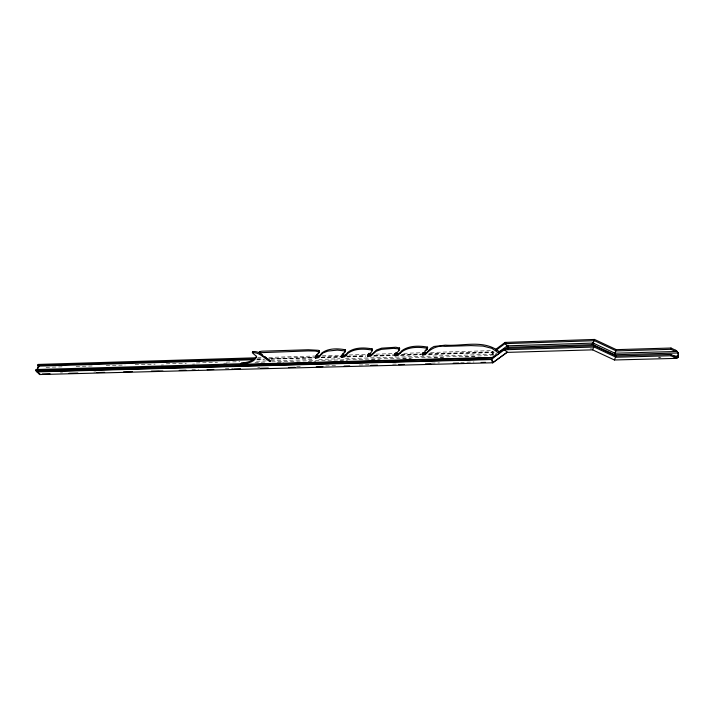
<?xml version="1.0" encoding="UTF-8"?>
<svg xmlns="http://www.w3.org/2000/svg" width="714" height="714" viewBox="0 0 714 714"><rect width="100%" height="100%" fill="white"/><g stroke="black" fill="none" stroke-linecap="round" stroke-linejoin="round"><path stroke-width="0.54" stroke-dasharray="3.57 2.68" d="M491.973 354.965L492.33 351.85L493.901 350.69M495.337 354.224L496.221 353.582M495.784 354.26L496.632 353.635M257.736 357.75L261.083 357.643M268.883 357.411L314.597 356.018M322.398 355.777L340.239 355.233M349.155 354.965L365.88 354.456M375.912 354.144L393.744 353.608M403.785 353.296L421.617 352.761M430.542 352.484L492.972 350.583M256.924 358.874L262.922 358.731M269.169 358.508L314.142 357.187M321.943 356.955L340.382 356.366M347.058 356.17L365.979 355.599M373.77 355.367L393.798 354.769M401.589 354.528L421.617 353.93M428.846 353.751L493.945 351.761L492.187 353.055L492.883 355.099M590.067 348.95L592.227 348.887M257.584 359.267L264.26 359.062M270.945 358.865L314.356 357.571M321.032 357.375L339.962 356.804M346.638 356.607L365.559 356.045M374.466 355.777L393.396 355.215M401.188 354.983L421.224 354.385M429.016 354.153L492.464 352.252L492.33 353.466L496.123 353.35M256.656 359.642L264.448 359.41M271.133 359.204L314.571 357.919M321.255 357.723L340.185 357.161M346.87 356.955L365.8 356.393M373.601 356.161L393.646 355.572M400.331 355.367L421.492 354.742M428.177 354.546L498.247 352.457M46.062 367.326L63.876 366.809M76.121 366.452L93.936 365.934M106.181 365.577L125.102 365.024M135.125 364.738L155.161 364.149M166.3 363.828L186.336 363.248M196.359 362.953L217.511 362.337M226.418 362.078L239.779 361.695M256.478 361.204L266.5 360.918M270.945 360.784L314.365 359.526M318.819 359.392L339.971 358.776M345.54 358.615L492.499 354.34M161.284 365.032L163.506 364.97M192.503 364.14L194.735 364.069M223.723 363.239L227.07 363.149M254.943 362.346L267.214 361.998M271.668 361.873L491.339 355.581M277.282 362.337L283.904 362.15M308.118 361.462L315.838 361.248M340.007 360.561L347.513 360.347M371.36 359.669L380.116 359.419M402.616 358.785L411.282 358.535M434.005 357.892L443.51 357.625M465.019 357.009L475.497 356.714M658.246 357.116L660.164 357.062M60.315 372.94L62.546 372.887M93.775 372.056L96.006 372.003M159.57 370.316L164.024 370.2M191.905 369.459L198.599 369.281M225.356 368.576L233.166 368.37M257.7 367.719L259.932 367.656M296.729 366.684L301.192 366.568M325.727 365.916L336.874 365.622M359.178 365.032L370.325 364.738M392.629 364.149L398.207 363.997M431.658 363.114L439.467 362.908M460.655 362.346L474.034 361.989M658.897 357.821L660.932 357.768M492.33 351.85L493.57 355.51M492.169 355.126A3.641 0.768 88.3 0 1 493.204 355.322"/><path stroke-width="1.07" d="M675.578 357.946L675.578 356.652L670.964 354.456L616.057 355.956L594.218 345.763L504.459 348.548L498.791 352.68M496.141 350.146L504.985 343.639L594.476 340.703L616.244 350.904L670.973 349.316L675.578 351.511L675.578 350.235M593.396 344.862L614.576 354.751L678.211 352.993L678.3 357.312L676.47 358.374L670.955 355.75L670.964 354.456M670.973 349.316L670.981 348.03L616.298 349.646L594.539 339.445L505.11 342.417L495.48 349.521M508.145 349.217L508.35 347.281L592.227 344.648M492.544 362.176L492.651 361.266M262.422 354.903C258.316 350.645 246.865 349.851 256.397 356.081C255.567 362.48 246.08 363.444 240.779 364.345L493.24 357.428L499.095 353.234L491.83 348.316L483.021 346.085L470.901 345.603L445.134 346.361C437.066 345.246 430.292 348.869 425.321 354.679C418.886 356.197 425.99 350.815 427.49 349.11L427.347 347.084C419.047 345.576 408.899 345.496 401.812 350.708C400.759 352.484 396.056 356.661 395.038 353.689M427.49 348.673L427.347 347.084M422.331 354.679L422.501 353.198M422.527 354.894L422.518 353.484M422.893 355.028L422.715 353.698M399.206 349.182L399.412 347.995L395.868 347.245L381.615 348.173L376.483 350.021L371.432 354.796L369.513 355.501L367.915 355.126L367.683 356.304L370.557 356.313L376.269 351.199L381.392 349.36L393.619 348.352L398.483 348.86L399.563 349.994C397.939 351.993 390.612 357.696 398.332 355.161C404.999 346.692 417.449 346.504 427.159 348.289M399.545 349.565L399.412 347.995M394.726 355.501L394.931 354.314M394.931 355.706L395.137 354.528M395.288 355.849L395.494 354.662M367.683 356.304L371.994 351.333L372.048 348.878C364.176 347.45 354.376 347.218 347.772 352.413C346.888 354.224 342.568 358.205 341.488 355.313M372.172 350.44L372.048 348.878M367.897 356.509L368.121 355.34M368.254 356.652L368.478 355.474M371.824 350.056C362.676 348.387 350.565 348.307 344.639 356.759C338.391 359.312 343.372 353.573 345.415 351.716L345.246 349.753C337.579 348.361 327.94 348.057 321.568 353.234C320.773 355.063 316.623 358.946 315.517 356.107M345.362 351.288L345.246 349.753M341.194 357.089L341.435 355.929M341.408 357.295L341.649 356.134M341.765 357.428L342.006 356.268M592.674 343.095C590.808 344.817 594.628 345.71 593.629 343.273A1.214 0.66 2.4 0 0 592.674 343.104L507.832 345.817A1.214 0.669 5.6 0 0 507.038 346.04L498.345 352.386M592.709 343.782L592.906 342.854M614.406 353.778L614.584 352.948M614.576 354.751L614.906 353.225L676.917 351.475L677.916 353.002M345.005 350.922L337.32 350.11L327.887 351.083L323.094 352.877L317.998 357.866L315.445 358.062L315.704 356.92M315.802 358.196L316.061 357.054M315.445 358.062L315.463 356.875L319.167 352.546L318.988 350.601L318.274 350.288L308.305 349.753L264.751 351.109C250.293 350.985 268.75 357.455 270.044 361.632C264.385 358.482 259.378 351.913 252.283 352.725M319.096 352.127L318.988 350.601M315.231 357.857L315.49 356.714M270.044 361.632L270.436 360.454M244.17 363.658L36.102 369.531L35.7 370.557L39.582 374.555L492.749 362.766L507.145 352.386L592.638 349.851L614.406 359.981L676.47 358.374L676.917 356.616L677.916 356.045L678.3 356.902L678.211 352.993L678.291 353.858M36.352 371.226L38.752 365.104L38.11 364.435L37.708 365.452L39.002 366.791L39.404 365.773M39.083 365.443L36.673 371.557L491.491 359.124L504.325 349.78L594.155 347.031L616.012 357.223L670.955 355.75M37.405 370.869L37.003 371.896L491.634 359.526M594.209 340.069L594.539 339.445L593.182 343.139M593.887 346.379L594.218 345.763L592.638 349.851M427.418 348.387L427.677 347.468M615.941 350.253L616.298 349.646L615.049 352.984M615.763 356.473L616.057 355.956L614.406 359.981M367.987 354.51L369.049 353.216M318.908 352.332L319.354 350.976M256.638 356.545C253.158 361.561 246.642 362.382 241.073 363.239L245.714 363.212M371.824 350.645L372.396 349.262M395.306 353.296L396.172 352.377M316.436 354.84L316.9 354.358M344.603 352.011L345.603 350.128M342.479 354.037L343.496 353.046M317.926 353.35L318.444 352.832M675.578 351.511L676.47 350.654L678.291 353.457M398.555 350.297L399.751 348.37M498.702 352.627C500.362 351.27 496.292 350.342 495.909 349.298C480.79 340.194 461.762 346.361 445.304 345.148L433.996 346.46L430.872 348.28L426.204 353.135L423.081 353.841M426.374 349.423L426.963 348.896M252.64 351.547L253.274 352.136M507.422 352.136L504.325 349.78L504.459 348.548L505.075 349.119M425.071 350.494L425.731 349.958M493.026 356.884L493.401 356.616L493.258 357.839L35.7 370.557M494.802 355.599L495.596 355.019M505.503 348.923L507.377 347.557M499.818 357.509L492.749 362.766L492.196 361.784M500.746 356.839L506.369 352.778M259.021 352.743L308.046 350.913L315.293 351.038L318.73 351.761M38.11 364.435L255.505 357.812M315.713 355.983L320.167 355.849M341.354 355.197L346.924 355.028M368.103 354.385L372.565 354.251M394.86 353.573L400.438 353.403M422.733 352.725L427.195 352.591M37.708 365.452L254.702 358.937M314.794 357.134L319.238 357M340.382 356.366L344.835 356.232M368.201 355.536L370.432 355.465M394.913 354.733L398.251 354.635M422.733 353.894L424.955 353.832M38.36 366.121L253.309 359.74M673.873 356.152L678.22 356.036M673.641 356.705L676.917 356.616L676.988 358.071M42.26 373.993L50.051 373.788M68.99 373.288L77.897 373.056M96.836 372.556L104.637 372.351M123.567 371.86L132.483 371.619M151.413 371.128L159.213 370.923M179.259 370.396L185.943 370.218M207.105 369.665L213.789 369.495M233.844 368.968L240.529 368.79M260.574 368.263L268.375 368.058M288.42 367.531L295.105 367.362M316.266 366.8L322.951 366.63M344.112 366.077L349.681 365.925M370.843 365.372L377.527 365.193M398.689 364.64L404.258 364.497M425.428 363.944L430.997 363.792M453.274 363.212L458.843 363.069M481.12 362.48L485.574 362.364M493.106 361.641L493.374 362.159L493.008 361.873M593.629 343.273L614.906 353.225M670.981 348.03L676.47 350.654L676.917 351.475M269.428 360.017L267.607 358.705M265.162 356.866L266.438 357.821M259.789 352.145L259.316 351.609M507.386 345.879L504.985 343.639L505.11 342.417L505.815 343.077M36.102 369.531L36.753 370.2M492.41 361.953L492.928 362.596M675.578 356.652L676.47 358.374M491.491 359.124L492.749 362.766L492.705 361.418M678.3 357.312L677.916 356.045L677.988 357.491M507.957 345.201L508.163 345.942M507.832 345.817C509.385 347.522 506.699 348.289 507.038 346.04M39.859 373.538A3.043 1.892 88.6 0 1 38.092 371.726M492.758 361.543A3.641 0.768 88.3 0 1 492.124 359.678"/></g></svg>
